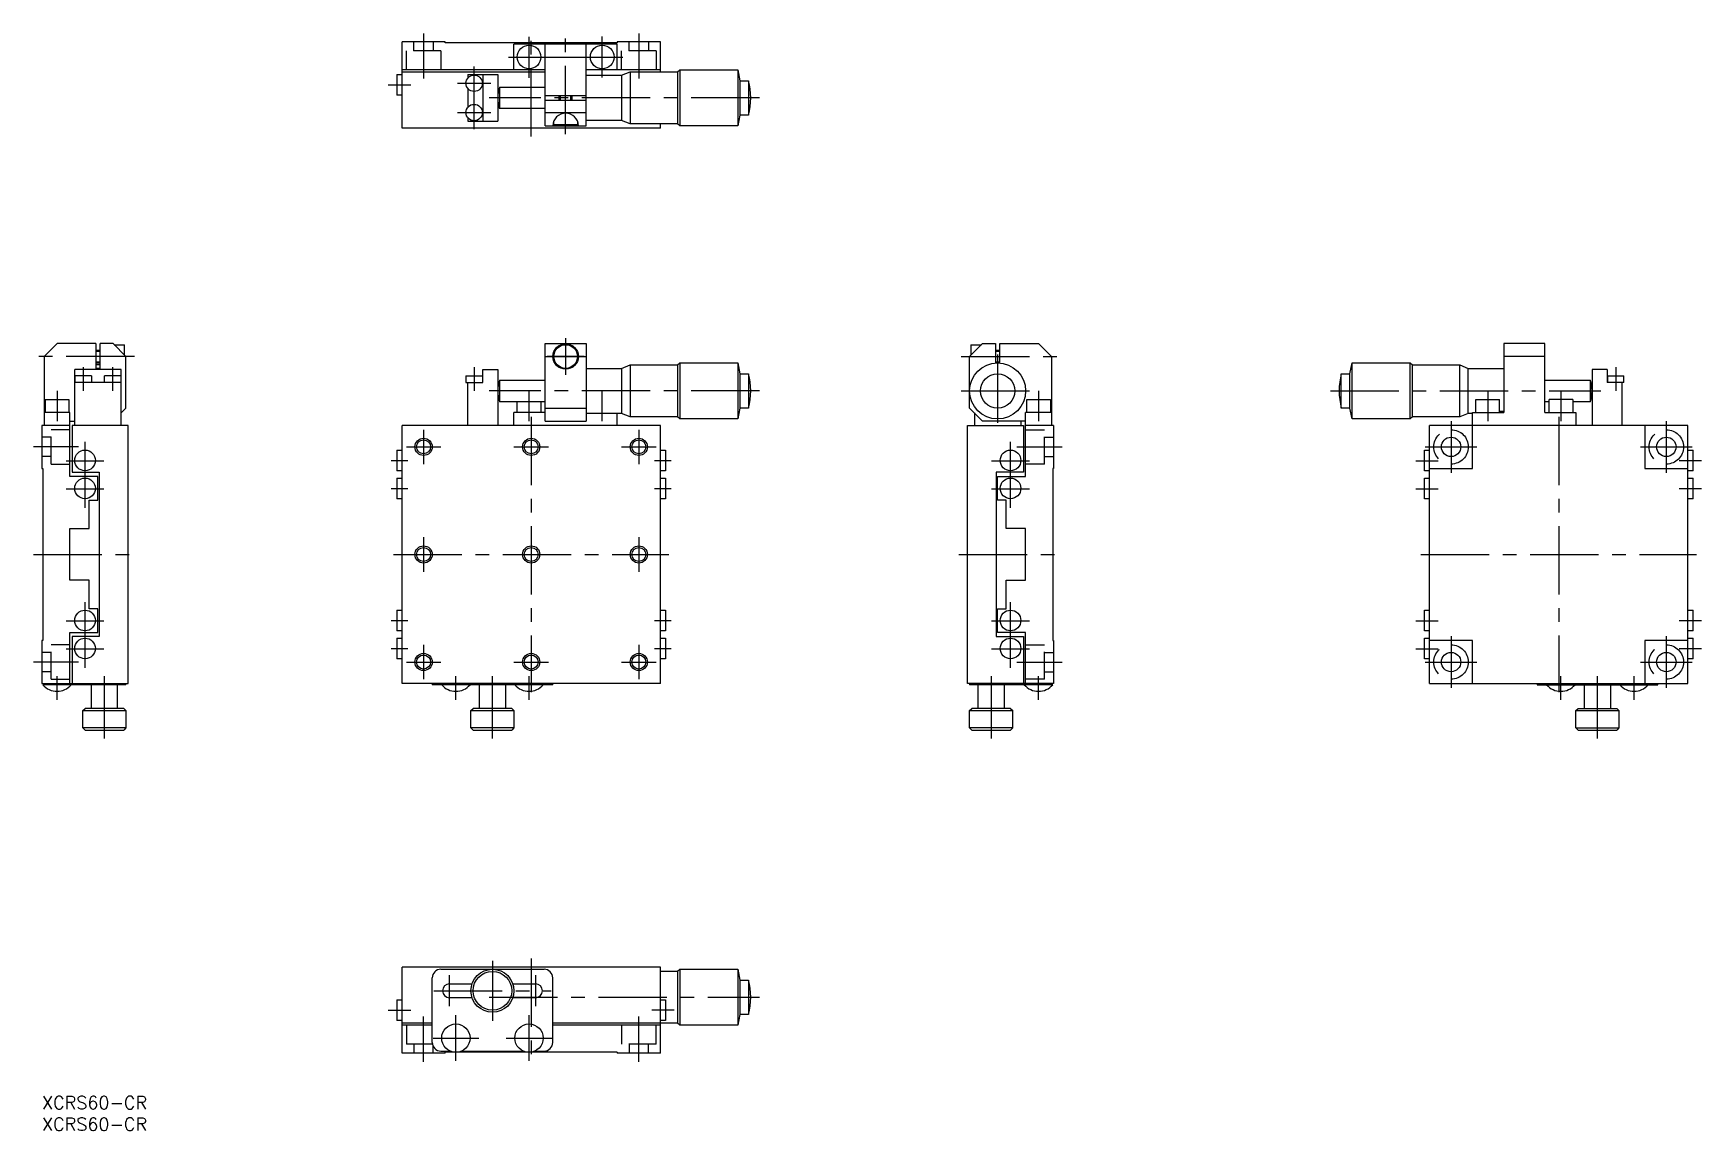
# Model space of a CAD drawing. Extents: x -2 to 386, y -8 to 247.
import ezdxf

# ---------------------------------------------------------------- set-up
doc = ezdxf.new("R2010")
doc.units = 0
doc.header["$LTSCALE"] = 0.5
doc.linetypes.add('CENTER', pattern=[50.8, 31.75, -6.35, 6.35, -6.35])
doc.linetypes.add('DASHED', pattern=[19.05, 12.7, -6.35])
for name, color, linetype in [('MSM_CENTER', 1, 'CENTER'), ('MSM_CONTINUOUS', 7, 'CONTINUOUS'), ('MSM_DASHED', 4, 'DASHED'), ('MSM_NARROW', 5, 'CONTINUOUS'), ('MSM_PART_NUMBER', 7, 'CONTINUOUS')]:
    doc.layers.add(name, color=color, linetype=linetype)
doc.styles.get("Standard").update_dxf_attribs({"font": 'txt.shx', "height": 3, "bigfont": 'bigfont.shx'})

# ---------------------------------------------------------------- blocks, each defined once
blk = doc.blocks.new('*U2')
at = {"layer": 'MSM_PART_NUMBER'}
blk.add_text('XCRS60-CR', height=3, dxfattribs=at).set_placement((0, -3))
blk = doc.blocks.new('*U3')
at = {"layer": 'MSM_PART_NUMBER'}
blk.add_text('XCRS60-CR', height=3, dxfattribs=at).set_placement((0, -8))

msp = doc.modelspace()

# ---------------------------------------------------------------- linework, layer by layer
at = {"layer": 'MSM_CENTER'}
for p, q in [((88.65, 247), (88.65, 236.5)), ((113.15, 236.7), (113.15, 246.2)), ((113.65, 223), (113.65, 247)), ((121.65, 223.56), (121.65, 246.8)), ((130.15, 236.75), (130.15, 246.25)), ((138.65, 247), (138.65, 236.5)), ((108.4, 241.5), (117.9, 241.5)), ((125.4, 241.5), (134.9, 241.5)), ((100.4, 224.7), (100.4, 239.3)), ((80.46, 235), (85.65, 235)), ((96.5, 235.4), (104.3, 235.4)), ((166.65, 232), (103.91, 232)), ((96.5, 228.6), (104.3, 228.6)), ((121.65, 176.18), (121.65, 167.62)), ((21.47, 171.9), (-1.5, 171.9)), ((125.93, 171.9), (117.38, 171.9)), ((213.53, 171.9), (236.5, 171.9)), ((222, 172.4), (222, 155.4)), ((9.6, 169.4), (9.6, 163.9)), ((16.4, 169.4), (16.4, 163.9)), ((100.4, 169.4), (100.4, 163.9)), ((365.59, 169.4), (365.59, 163.9)), ((3.5, 163.9), (3.5, 156.9)), ((166.65, 163.9), (103.91, 163.9)), ((113.15, 156.9), (113.15, 163.9)), ((130.15, 156.9), (130.15, 163.9)), ((213.5, 163.9), (230.5, 163.9)), ((231.5, 163.9), (231.5, 156.9)), ((299.34, 163.9), (362.1, 163.9)), ((335.85, 163.9), (335.85, 156.9)), ((352.85, 163.9), (352.85, 156.9)), ((113.65, 157.9), (113.65, 93.9)), ((327.34, 156.9), (327.34, 144.9)), ((352.34, 157.9), (352.34, 93.9)), ((377.34, 156.9), (377.34, 144.9)), ((10, 136.75), (10, 152.05)), ((88.65, 154.9), (88.65, 146.9)), ((138.65, 154.9), (138.65, 146.9)), ((225, 136.75), (225, 152.05)), ((8.5, 150.9), (-2, 150.9)), ((5.6, 147.65), (14.4, 147.65)), ((81.13, 147.75), (84.98, 147.75)), ((84.65, 150.9), (92.65, 150.9)), ((109.65, 150.9), (117.65, 150.9)), ((134.65, 150.9), (142.65, 150.9)), ((142.33, 147.75), (146.18, 147.75)), ((220.6, 147.65), (229.4, 147.65)), ((226.5, 150.9), (237, 150.9)), ((319.14, 147.65), (324.34, 147.65)), ((321.34, 150.9), (333.34, 150.9)), ((371.34, 150.9), (383.34, 150.9)), ((385.55, 147.65), (380.34, 147.65)), ((5.6, 141.15), (14.4, 141.15)), ((81.13, 141.25), (84.98, 141.25)), ((142.33, 141.25), (146.18, 141.25)), ((220.6, 141.15), (229.4, 141.15)), ((319.14, 141.15), (324.34, 141.15)), ((385.55, 141.15), (380.34, 141.15)), ((88.65, 129.9), (88.65, 121.9)), ((138.65, 129.9), (138.65, 121.9)), ((-2, 125.9), (22, 125.9)), ((81.65, 125.9), (145.65, 125.9)), ((213, 125.9), (237, 125.9)), ((320.34, 125.9), (384.34, 125.9)), ((10, 99.55), (10, 114.85)), ((225, 99.55), (225, 114.85)), ((5.6, 110.45), (14.4, 110.45)), ((81.13, 110.55), (84.98, 110.55)), ((142.33, 110.55), (146.18, 110.55)), ((220.6, 110.45), (229.4, 110.45)), ((319.14, 110.45), (324.34, 110.45)), ((385.55, 110.45), (380.34, 110.45)), ((88.65, 104.9), (88.65, 96.9)), ((138.65, 104.9), (138.65, 96.9)), ((327.34, 106.9), (327.34, 94.9)), ((377.34, 106.9), (377.34, 94.9)), ((8.5, 100.9), (-2, 100.9)), ((5.6, 103.95), (14.4, 103.95)), ((81.13, 104.05), (84.98, 104.05)), ((84.65, 100.9), (92.65, 100.9)), ((109.65, 100.9), (117.65, 100.9)), ((134.65, 100.9), (142.65, 100.9)), ((142.33, 104.05), (146.18, 104.05)), ((220.6, 103.95), (229.4, 103.95)), ((226.5, 100.9), (237, 100.9)), ((319.14, 103.95), (324.34, 103.95)), ((321.34, 100.9), (333.34, 100.9)), ((371.34, 100.9), (383.34, 100.9)), ((385.55, 103.95), (380.34, 103.95)), ((3.5, 92.1), (3.5, 97.6)), ((14.5, 83.1), (14.5, 97.6)), ((96.15, 92.09), (96.15, 97.6)), ((104.65, 83.1), (104.65, 97.6)), ((113.15, 92.09), (113.15, 97.6)), ((220.5, 97.6), (220.5, 83.1)), ((231.5, 92.1), (231.5, 97.6)), ((352.84, 92.1), (352.84, 97.6)), ((361.34, 83.1), (361.34, 97.6)), ((369.84, 92.1), (369.84, 97.6)), ((104.65, 31.5), (104.65, 17.5)), ((113.65, 32), (113.65, 8)), ((94.65, 20.9), (94.65, 28.1)), ((114.65, 28.1), (114.65, 20.9)), ((91.05, 24.5), (118.26, 24.5)), ((80.46, 20), (85.65, 20)), ((103.91, 23), (166.65, 23)), ((146.85, 20), (141.65, 20)), ((88.65, 8), (88.65, 18.5)), ((96.15, 8.2), (96.15, 18.8)), ((113.15, 8.2), (113.15, 18.8)), ((138.65, 8), (138.65, 18.5)), ((90.85, 13.5), (101.45, 13.5)), ((107.85, 13.5), (118.45, 13.5))]:
    msp.add_line(p, q, dxfattribs=at)
at = {"layer": 'MSM_CONTINUOUS'}
for p, q in [((93.65, 245), (83.65, 245)), ((83.65, 225), (83.65, 245)), ((93.65, 244.8), (93.65, 245)), ((133.65, 244.8), (93.65, 244.8)), ((109.65, 238.5), (109.65, 244.5)), ((133.65, 244.5), (109.65, 244.5)), ((116.9, 225.5), (116.9, 244.5)), ((126.4, 225.5), (126.4, 244.5)), ((143.65, 245), (133.65, 245)), ((133.65, 245), (133.65, 244.8)), ((133.65, 238.5), (133.65, 244.5)), ((143.65, 238.05), (143.65, 245)), ((116.9, 241.5), (126.4, 241.5)), ((82.45, 237.4), (82.45, 232.6)), ((82.45, 237.4), (83.65, 237.4)), ((116.9, 238.5), (83.65, 238.5)), ((116.9, 238), (83.65, 238)), ((98.9, 237.4), (98.9, 236.57)), ((98.9, 237.4), (105.9, 237.4)), ((102.4, 237.4), (102.4, 226.6)), ((105.9, 237.4), (105.9, 226.6)), ((143.65, 238.5), (126.4, 238.5)), ((126.4, 237.25), (134.65, 237.25)), ((134.65, 237.25), (136.65, 238.05)), ((134.65, 237.25), (134.65, 226.75)), ((136.65, 238.05), (147.65, 238.05)), ((136.65, 238.05), (136.65, 225.95)), ((147.65, 238.05), (148.15, 238.5)), ((147.65, 238.05), (147.65, 225.95)), ((148.15, 238.5), (161.65, 238.5)), ((148.15, 238.5), (148.15, 225.5)), ((161.65, 238.5), (162.15, 236)), ((161.65, 238.5), (161.65, 225.5)), ((83.65, 232.6), (82.45, 232.6)), ((98.9, 234.23), (98.9, 229.77)), ((106.27, 234.5), (116.9, 234.5)), ((106.27, 234.5), (106.27, 229.5)), ((162.15, 236), (164.15, 236)), ((162.15, 236), (162.15, 228)), ((164.15, 236), (164.15, 228)), ((116.9, 229.5), (106.27, 229.5)), ((126.4, 232.5), (116.9, 232.5)), ((116.9, 231.5), (126.4, 231.5)), ((120.15, 231.5), (120.15, 232.5)), ((123.15, 231.5), (123.15, 232.5)), ((143.65, 225), (83.65, 225)), ((98.9, 227.43), (98.9, 226.6)), ((98.9, 226.6), (105.9, 226.6)), ((126.4, 228.5), (116.9, 228.5)), ((116.9, 225.5), (126.4, 225.5)), ((118.9, 225.8), (118.9, 226.57)), ((118.9, 225.8), (124.4, 225.8)), ((124.4, 226.57), (124.4, 225.8)), ((134.65, 226.75), (126.4, 226.75)), ((136.65, 225.95), (134.65, 226.75)), ((147.65, 225.95), (136.65, 225.95)), ((143.65, 225), (143.65, 225.95)), ((148.15, 225.5), (147.65, 225.95)), ((161.65, 225.5), (148.15, 225.5)), ((162.15, 228), (161.65, 225.5)), ((164.15, 228), (162.15, 228)), ((3.5, 174.9), (0.5, 171.9)), ((12.5, 174.9), (3.5, 174.9)), ((12.5, 174.9), (12.5, 168.9)), ((16.5, 174.9), (13.5, 174.9)), ((13.5, 168.9), (13.5, 174.9)), ((19.5, 171.9), (16.5, 174.9)), ((16.75, 174.65), (19.2, 174.65)), ((19.2, 172.2), (19.2, 174.65)), ((116.9, 174.9), (126.4, 174.9)), ((116.9, 156.9), (116.9, 174.9)), ((126.4, 174.9), (126.4, 156.9)), ((215.5, 171.9), (218.5, 174.9)), ((215.8, 174.65), (218.25, 174.65)), ((215.8, 174.65), (215.8, 172.2)), ((218.5, 174.9), (221.5, 174.9)), ((221.5, 174.9), (221.5, 170.38)), ((222.5, 174.9), (231.5, 174.9)), ((222.5, 170.38), (222.5, 174.9)), ((231.5, 174.9), (234.5, 171.9)), ((349.09, 174.9), (339.59, 174.9)), ((339.59, 174.9), (339.59, 158.9)), ((349.09, 158.9), (349.09, 174.9)), ((0.5, 171.9), (0.5, 155.9)), ((12.5, 173.4), (13.5, 173.4)), ((19.5, 159.9), (19.5, 171.9)), ((116.9, 171.9), (126.4, 171.9)), ((215.5, 159.9), (215.5, 171.9)), ((221.5, 173.4), (222.5, 173.4)), ((234.5, 171.9), (234.5, 155.9)), ((349.09, 171.9), (339.59, 171.9)), ((7.6, 155.9), (7.6, 168.9)), ((18.4, 168.9), (7.6, 168.9)), ((7.7, 165.9), (7.7, 167.4)), ((11.5, 167.4), (7.7, 167.4)), ((11.5, 167.4), (11.5, 165.9)), ((12.5, 170.4), (13.5, 170.4)), ((14.5, 165.9), (14.5, 167.4)), ((18.3, 167.4), (14.5, 167.4)), ((18.3, 167.4), (18.3, 165.9)), ((18.4, 155.9), (18.4, 168.9)), ((98.5, 167.4), (102.31, 167.4)), ((98.5, 167.4), (98.5, 165.9)), ((102.31, 167.4), (102.31, 165.9)), ((102.4, 165.9), (102.4, 168.9)), ((102.4, 168.9), (105.9, 168.9)), ((105.9, 168.9), (105.9, 155.9)), ((126.4, 169.15), (134.65, 169.15)), ((134.65, 169.15), (136.65, 169.95)), ((134.65, 169.15), (134.65, 158.65)), ((136.65, 169.95), (147.65, 169.95)), ((136.65, 169.95), (136.65, 157.85)), ((147.65, 169.95), (148.15, 170.4)), ((147.65, 169.95), (147.65, 157.85)), ((148.15, 170.4), (161.65, 170.4)), ((148.15, 170.4), (148.15, 157.4)), ((161.65, 170.4), (162.15, 167.9)), ((161.65, 170.4), (161.65, 157.4)), ((162.15, 167.9), (164.15, 167.9)), ((162.15, 167.9), (162.15, 159.9)), ((164.15, 167.9), (164.15, 159.9)), ((221.5, 170.4), (222.5, 170.4)), ((301.84, 167.9), (303.84, 167.9)), ((301.84, 159.9), (301.84, 167.9)), ((303.84, 167.9), (304.34, 170.4)), ((303.84, 159.9), (303.84, 167.9)), ((304.34, 170.4), (317.84, 170.4)), ((304.34, 157.4), (304.34, 170.4)), ((317.84, 170.4), (318.35, 169.95)), ((317.84, 157.4), (317.84, 170.4)), ((318.35, 169.95), (329.34, 169.95)), ((318.35, 157.85), (318.35, 169.95)), ((329.34, 169.95), (331.34, 169.15)), ((329.34, 157.85), (329.34, 169.95)), ((331.34, 169.15), (339.59, 169.15)), ((331.34, 158.65), (331.34, 169.15)), ((363.59, 168.9), (360.09, 168.9)), ((360.09, 168.9), (360.09, 155.9)), ((363.59, 168.9), (363.59, 165.9)), ((363.69, 167.4), (363.69, 165.9)), ((363.69, 167.4), (367.49, 167.4)), ((367.49, 165.9), (367.49, 167.4)), ((18.4, 165.9), (7.6, 165.9)), ((98.5, 165.9), (102.4, 165.9)), ((98.9, 155.9), (98.9, 165.9)), ((106.27, 166.4), (116.9, 166.4)), ((106.27, 166.4), (106.27, 161.4)), ((349.09, 166.4), (359.72, 166.4)), ((359.72, 161.4), (359.72, 166.4)), ((367.49, 165.9), (363.59, 165.9)), ((367.09, 155.9), (367.09, 165.9)), ((6.5, 158.9), (0.5, 158.9)), ((0.75, 161.9), (6.25, 161.9)), ((0.75, 161.9), (0.75, 158.9)), ((6.25, 161.9), (6.25, 158.9)), ((6.5, 144), (6.5, 158.9)), ((18.4, 158.8), (19.5, 159.9)), ((116.9, 161.4), (106.27, 161.4)), ((109.65, 155.9), (109.65, 158.9)), ((116.9, 158.9), (109.65, 158.9)), ((110.4, 158.9), (110.4, 161.4)), ((115.9, 161.4), (115.9, 158.9)), ((116.9, 159.9), (126.4, 159.9)), ((162.15, 159.9), (161.65, 157.4)), ((164.15, 159.9), (162.15, 159.9)), ((218.5, 156.9), (215.5, 159.9)), ((228.5, 144), (228.5, 158.9)), ((234.5, 158.9), (228.5, 158.9)), ((228.75, 158.9), (228.75, 161.9)), ((228.75, 161.9), (234.25, 161.9)), ((234.25, 161.9), (234.25, 158.9)), ((303.84, 159.9), (301.84, 159.9)), ((304.34, 157.4), (303.84, 159.9)), ((332.34, 158.9), (339.59, 158.9)), ((332.34, 145.9), (332.34, 158.9)), ((333.1, 161.9), (338.6, 161.9)), ((333.1, 158.9), (333.1, 161.9)), ((338.6, 158.9), (338.6, 161.9)), ((339.59, 159.15), (338.6, 159.15)), ((350.1, 161.4), (349.09, 161.4)), ((349.09, 158.9), (356.34, 158.9)), ((350.1, 158.9), (350.1, 161.9)), ((355.6, 161.9), (350.1, 161.9)), ((355.6, 161.9), (355.6, 158.9)), ((359.72, 161.4), (355.6, 161.4)), ((356.34, 158.9), (356.34, 155.9)), ((6.5, 155.9), (0, 155.9)), ((0, 155.9), (0, 145.9)), ((6.5, 156.9), (7.6, 156.9)), ((20, 155.9), (7, 155.9)), ((7, 155.9), (7, 145)), ((20, 95.9), (20, 155.9)), ((143.65, 155.9), (83.65, 155.9)), ((83.65, 95.9), (83.65, 155.9)), ((116.9, 156.9), (126.4, 156.9)), ((134.65, 158.65), (126.4, 158.65)), ((133.65, 155.9), (133.65, 158.65)), ((136.65, 157.85), (134.65, 158.65)), ((147.65, 157.85), (136.65, 157.85)), ((143.65, 95.9), (143.65, 155.9)), ((148.15, 157.4), (147.65, 157.85)), ((161.65, 157.4), (148.15, 157.4)), ((215, 155.9), (228, 155.9)), ((215, 95.9), (215, 155.9)), ((216.6, 158.8), (216.6, 155.9)), ((228.5, 156.9), (218.5, 156.9)), ((227.4, 156.9), (227.4, 155.9)), ((228, 155.9), (228, 145)), ((235, 155.9), (228.5, 155.9)), ((235, 155.9), (235, 145.9)), ((317.84, 157.4), (304.34, 157.4)), ((318.35, 157.85), (317.84, 157.4)), ((329.34, 157.85), (318.35, 157.85)), ((382.34, 155.9), (322.34, 155.9)), ((322.34, 95.9), (322.34, 155.9)), ((331.34, 158.65), (329.34, 157.85)), ((332.34, 158.65), (331.34, 158.65)), ((372.34, 155.9), (372.34, 145.9)), ((382.34, 95.9), (382.34, 155.9)), ((82.45, 150.15), (83.65, 150.15)), ((82.45, 150.15), (82.45, 145.35)), ((143.65, 150.15), (144.85, 150.15)), ((144.85, 150.15), (144.85, 145.35)), ((321.14, 150.15), (322.34, 150.15)), ((321.14, 145.35), (321.14, 150.15)), ((382.34, 150.15), (383.54, 150.15)), ((383.54, 145.35), (383.54, 150.15)), ((0, 145.9), (0.2, 145.9)), ((0.2, 145.9), (0.2, 105.9)), ((13, 144), (6.5, 144)), ((7, 145), (13.3, 145)), ((13, 138.5), (13, 144)), ((13.3, 145), (13.3, 106.8)), ((83.65, 145.35), (82.45, 145.35)), ((82.45, 143.65), (83.65, 143.65)), ((82.45, 143.65), (82.45, 138.85)), ((144.85, 145.35), (143.65, 145.35)), ((143.65, 143.65), (144.85, 143.65)), ((144.85, 143.65), (144.85, 138.85)), ((221.7, 145), (221.7, 106.8)), ((228, 145), (221.7, 145)), ((222, 138.5), (222, 144)), ((222, 144), (228.5, 144)), ((235, 145.9), (234.8, 145.9)), ((234.8, 145.9), (234.8, 105.9)), ((322.34, 145.35), (321.14, 145.35)), ((321.14, 143.65), (322.34, 143.65)), ((321.14, 138.85), (321.14, 143.65)), ((322.34, 145.9), (332.34, 145.9)), ((372.34, 145.9), (382.34, 145.9)), ((383.54, 145.35), (382.34, 145.35)), ((382.34, 143.65), (383.54, 143.65)), ((383.54, 138.85), (383.54, 143.65)), ((11, 131.9), (11, 138.5)), ((11, 138.5), (13, 138.5)), ((83.65, 138.85), (82.45, 138.85)), ((144.85, 138.85), (143.65, 138.85)), ((224, 138.5), (222, 138.5)), ((224, 131.9), (224, 138.5)), ((322.34, 138.85), (321.14, 138.85)), ((383.54, 138.85), (382.34, 138.85)), ((6.5, 119.9), (6.5, 131.9)), ((6.5, 131.9), (11, 131.9)), ((228.5, 131.9), (224, 131.9)), ((228.5, 119.9), (228.5, 131.9)), ((11, 119.9), (6.5, 119.9)), ((11, 113.3), (11, 119.9)), ((224, 119.9), (228.5, 119.9)), ((224, 113.3), (224, 119.9)), ((13, 113.3), (11, 113.3)), ((13, 107.8), (13, 113.3)), ((82.45, 112.95), (83.65, 112.95)), ((82.45, 112.95), (82.45, 108.15)), ((143.65, 112.95), (144.85, 112.95)), ((144.85, 112.95), (144.85, 108.15)), ((222, 107.8), (222, 113.3)), ((222, 113.3), (224, 113.3)), ((321.14, 112.95), (322.34, 112.95)), ((321.14, 108.15), (321.14, 112.95)), ((382.34, 112.95), (383.54, 112.95)), ((383.54, 108.15), (383.54, 112.95)), ((0.2, 105.9), (0, 105.9)), ((0, 105.9), (0, 95.9)), ((6.5, 95.9), (6.5, 107.8)), ((6.5, 107.8), (13, 107.8)), ((7, 106.8), (7, 95.9)), ((13.3, 106.8), (7, 106.8)), ((83.65, 108.15), (82.45, 108.15)), ((82.45, 106.45), (83.65, 106.45)), ((82.45, 106.45), (82.45, 101.65)), ((144.85, 108.15), (143.65, 108.15)), ((143.65, 106.45), (144.85, 106.45)), ((144.85, 106.45), (144.85, 101.65)), ((221.7, 106.8), (228, 106.8)), ((228.5, 107.8), (222, 107.8)), ((228, 106.8), (228, 95.9)), ((228.5, 95.9), (228.5, 107.8)), ((234.8, 105.9), (235, 105.9)), ((235, 105.9), (235, 95.9)), ((322.34, 108.15), (321.14, 108.15)), ((321.14, 106.45), (322.34, 106.45)), ((321.14, 101.65), (321.14, 106.45)), ((332.34, 105.9), (322.34, 105.9)), ((332.34, 95.9), (332.34, 105.9)), ((372.34, 105.9), (372.34, 95.9)), ((382.34, 105.9), (372.34, 105.9)), ((383.54, 108.15), (382.34, 108.15)), ((382.34, 106.45), (383.54, 106.45)), ((383.54, 101.65), (383.54, 106.45)), ((83.65, 101.65), (82.45, 101.65)), ((144.85, 101.65), (143.65, 101.65)), ((322.34, 101.65), (321.14, 101.65)), ((383.54, 101.65), (382.34, 101.65)), ((0, 95.9), (20, 95.9)), ((19.5, 95.6), (0.2, 95.6)), ((0.5, 95.9), (0.5, 95.6)), ((11.5, 90.1), (11.5, 95.6)), ((17.5, 95.6), (17.5, 90.1)), ((19.5, 95.6), (19.5, 95.9)), ((143.65, 95.9), (83.65, 95.9)), ((90.65, 95.9), (90.65, 95.6)), ((118.65, 95.6), (90.65, 95.6)), ((101.66, 90.1), (101.66, 95.6)), ((107.65, 95.6), (107.65, 90.1)), ((118.65, 95.6), (118.65, 95.9)), ((235, 95.9), (215, 95.9)), ((215.5, 95.9), (215.5, 95.6)), ((234.8, 95.6), (215.5, 95.6)), ((217.5, 90.1), (217.5, 95.6)), ((223.5, 95.6), (223.5, 90.1)), ((234.5, 95.6), (234.5, 95.9)), ((322.34, 95.9), (382.34, 95.9)), ((347.34, 95.9), (347.34, 95.6)), ((347.34, 95.6), (375.34, 95.6)), ((358.34, 90.1), (358.34, 95.6)), ((364.34, 95.6), (364.34, 90.1)), ((375.34, 95.6), (375.34, 95.9)), ((9.5, 89.6), (10, 90.1)), ((9.5, 89.6), (19.5, 89.6)), ((9.5, 85.6), (9.5, 89.6)), ((19, 90.1), (10, 90.1)), ((19, 90.1), (19.5, 89.6)), ((19.5, 89.6), (19.5, 85.6)), ((99.65, 89.6), (100.15, 90.1)), ((99.65, 89.6), (109.65, 89.6)), ((99.65, 85.6), (99.65, 89.6)), ((109.15, 90.1), (100.15, 90.1)), ((109.15, 90.1), (109.65, 89.6)), ((109.65, 89.6), (109.65, 85.6)), ((215.5, 89.6), (216, 90.1)), ((215.5, 89.6), (225.5, 89.6)), ((215.5, 85.6), (215.5, 89.6)), ((225, 90.1), (216, 90.1)), ((225, 90.1), (225.5, 89.6)), ((225.5, 85.6), (225.5, 89.6)), ((356.34, 89.6), (356.84, 90.1)), ((356.34, 85.6), (356.34, 89.6)), ((356.34, 89.6), (366.34, 89.6)), ((356.84, 90.1), (365.84, 90.1)), ((365.84, 90.1), (366.34, 89.6)), ((366.34, 89.6), (366.34, 85.6)), ((19.5, 85.6), (9.5, 85.6)), ((10, 85.1), (9.5, 85.6)), ((19.5, 85.6), (19, 85.1)), ((109.65, 85.6), (99.65, 85.6)), ((100.15, 85.1), (99.65, 85.6)), ((109.65, 85.6), (109.15, 85.1)), ((225.5, 85.6), (215.5, 85.6)), ((216, 85.1), (215.5, 85.6)), ((225.5, 85.6), (225, 85.1)), ((356.84, 85.1), (356.34, 85.6)), ((356.34, 85.6), (366.34, 85.6)), ((366.34, 85.6), (365.84, 85.1)), ((10, 85.1), (19, 85.1)), ((100.15, 85.1), (109.15, 85.1)), ((216, 85.1), (225, 85.1)), ((356.84, 85.1), (365.84, 85.1)), ((143.65, 30), (83.65, 30)), ((83.65, 10), (83.65, 30)), ((90.65, 12.5), (90.65, 27.5)), ((92.65, 29.5), (116.65, 29.5)), ((118.65, 12.5), (118.65, 27.5)), ((143.65, 10), (143.65, 30)), ((143.65, 29.05), (147.65, 29.05)), ((147.65, 29.05), (148.15, 29.5)), ((147.65, 29.05), (147.65, 16.95)), ((148.15, 29.5), (161.65, 29.5)), ((148.15, 29.5), (148.15, 16.5)), ((161.65, 29.5), (162.15, 27)), ((161.65, 29.5), (161.65, 16.5)), ((94.65, 26.1), (99.92, 26.1)), ((109.39, 26.1), (114.65, 26.1)), ((162.15, 27), (164.15, 27)), ((162.15, 27), (162.15, 19)), ((164.15, 27), (164.15, 19)), ((82.45, 22.4), (82.45, 17.6)), ((82.45, 22.4), (83.65, 22.4)), ((99.92, 22.9), (94.65, 22.9)), ((114.65, 22.9), (109.39, 22.9)), ((143.65, 22.4), (144.85, 22.4)), ((144.85, 22.4), (144.85, 17.6)), ((83.65, 17.6), (82.45, 17.6)), ((90.65, 17), (83.65, 17)), ((90.65, 16.5), (83.65, 16.5)), ((143.65, 17), (118.65, 17)), ((143.65, 16.5), (118.65, 16.5)), ((144.85, 17.6), (143.65, 17.6)), ((147.65, 16.95), (143.65, 16.95)), ((148.15, 16.5), (147.65, 16.95)), ((161.65, 16.5), (148.15, 16.5)), ((162.15, 19), (161.65, 16.5)), ((164.15, 19), (162.15, 19)), ((93.65, 10), (83.65, 10)), ((92.65, 10.5), (94.78, 10.5)), ((93.65, 10), (93.65, 10.2)), ((133.65, 10.2), (93.65, 10.2)), ((97.53, 10.5), (111.78, 10.5)), ((114.53, 10.5), (116.65, 10.5)), ((133.65, 10.2), (133.65, 10)), ((143.65, 10), (133.65, 10))]:
    msp.add_line(p, q, dxfattribs=at)
for centre, radius in [((113.15, 241.5), 2.75), ((130.15, 241.5), 2.75), ((100.4, 235.4), 1.9), ((100.4, 228.6), 1.9), ((121.65, 171.9), 2.95), ((121.65, 171.9), 2.75), ((222, 163.9), 6.5), ((222, 163.9), 4), ((88.65, 150.9), 1.62), ((113.65, 150.9), 1.62), ((138.65, 150.9), 1.62), ((327.34, 150.9), 2.25), ((377.34, 150.9), 2.25), ((10, 147.75), 2.4), ((225, 147.75), 2.4), ((10, 141.25), 2.4), ((225, 141.25), 2.4), ((88.65, 125.9), 1.62), ((113.65, 125.9), 1.62), ((138.65, 125.9), 1.62), ((10, 110.55), 2.4), ((225, 110.55), 2.4), ((10, 104.05), 2.4), ((225, 104.05), 2.4), ((88.65, 100.9), 1.62), ((113.65, 100.9), 1.62), ((138.65, 100.9), 1.62), ((327.34, 100.9), 2.25), ((377.34, 100.9), 2.25), ((104.65, 24.5), 5), ((104.65, 24.5), 4.5), ((96.15, 13.5), 3.3), ((113.15, 13.5), 3.3)]:
    msp.add_circle(centre, radius, dxfattribs=at)
for centre, radius, start, end in [((114.54, 232), 8.63, 163.1627, 196.8373), ((148.4, 232), 16.25, 345.75, 14.25), ((121.65, 225.5), 2.95, 0, 180), ((13, 163.9), 6.5, 85.5883, 94.4117), ((13, 163.9), 6.05, 85.2594, 94.7406), ((13, 163.9), 5.25, 84.535, 95.465), ((148.4, 163.9), 16.25, 345.75, 14.25), ((317.59, 163.9), 16.25, 165.75, 194.25), ((114.54, 163.9), 8.63, 163.1627, 196.8373), ((351.46, 163.9), 8.63, 343.1627, 16.8373), ((3.5, 98.48), 4.38, 221.1121, 318.8879), ((96.15, 98.48), 4.38, 221.1121, 318.8879), ((113.15, 98.48), 4.38, 221.1121, 318.8879), ((231.5, 98.48), 4.38, 221.1121, 318.8879), ((352.84, 98.47), 4.37, 221.0348, 318.9652), ((369.84, 98.47), 4.37, 221.0348, 318.9652), ((92.65, 27.5), 2, 90, 180), ((116.65, 27.5), 2, 0, 90), ((94.65, 24.5), 1.6, 90, 270), ((114.65, 24.5), 1.6, 270, 90), ((148.4, 23), 16.25, 345.75, 14.25), ((92.65, 12.5), 2, 180, 270), ((116.65, 12.5), 2, 270, 0)]:
    msp.add_arc(centre, radius, start, end, dxfattribs=at)
at = {"layer": 'MSM_DASHED'}
for p, q in [((86.4, 242.9), (86.4, 245)), ((90.9, 245), (90.9, 242.9)), ((136.4, 242.9), (136.4, 245)), ((140.9, 245), (140.9, 242.9)), ((84.65, 238.5), (84.65, 242.9)), ((92.65, 242.9), (84.65, 242.9)), ((92.65, 242.9), (92.65, 238.5)), ((134.65, 238.5), (134.65, 242.9)), ((142.65, 242.9), (134.65, 242.9)), ((142.65, 242.9), (142.65, 238.5)), ((2.1, 153.15), (0, 153.15)), ((6.5, 154.9), (2.1, 154.9)), ((2.1, 146.9), (2.1, 154.9)), ((228.5, 154.9), (232.9, 154.9)), ((232.9, 146.9), (232.9, 154.9)), ((232.9, 153.15), (235, 153.15)), ((2.1, 148.65), (0, 148.65)), ((232.9, 148.65), (235, 148.65)), ((2.1, 146.9), (6.5, 146.9)), ((232.9, 146.9), (228.5, 146.9)), ((6.5, 104.9), (2.1, 104.9)), ((2.1, 96.9), (2.1, 104.9)), ((228.5, 104.9), (232.9, 104.9)), ((232.9, 96.9), (232.9, 104.9)), ((2.1, 103.15), (0, 103.15)), ((232.9, 103.15), (235, 103.15)), ((2.1, 98.65), (0, 98.65)), ((2.1, 96.9), (6.5, 96.9)), ((232.9, 96.9), (228.5, 96.9)), ((232.9, 98.65), (235, 98.65)), ((84.65, 16.5), (84.65, 12.1)), ((134.65, 16.5), (134.65, 12.1)), ((142.65, 12.1), (142.65, 16.5)), ((90.7, 12.1), (84.65, 12.1)), ((86.4, 12.1), (86.4, 10)), ((142.65, 12.1), (134.65, 12.1)), ((136.4, 12.1), (136.4, 10)), ((140.9, 10), (140.9, 12.1)), ((90.9, 10), (90.9, 11.53))]:
    msp.add_line(p, q, dxfattribs=at)
for centre in [(327.34, 150.9), (377.34, 150.9), (327.34, 100.9), (377.34, 100.9)]:
    msp.add_circle(centre, 4, dxfattribs=at)
at = {"layer": 'MSM_NARROW'}
for p, q in [((120.43, 231.5), (120.43, 232.5)), ((122.88, 231.5), (122.88, 232.5)), ((12.5, 173.13), (13.5, 173.13)), ((12.5, 170.67), (13.5, 170.67)), ((221.5, 173.13), (222.5, 173.13)), ((221.5, 170.67), (222.5, 170.67))]:
    msp.add_line(p, q, dxfattribs=at)
for centre in [(88.65, 150.9), (113.65, 150.9), (138.65, 150.9), (88.65, 125.9), (113.65, 125.9), (138.65, 125.9), (88.65, 100.9), (113.65, 100.9), (138.65, 100.9)]:
    msp.add_circle(centre, 2, dxfattribs=at)

# ---------------------------------------------------------------- block references
at = {"layer": 'MSM_CONTINUOUS'}
for name in ['*U2', '*U3']:
    msp.add_blockref(name, (0, 0), dxfattribs=at)

doc.saveas('drawing.dxf')
